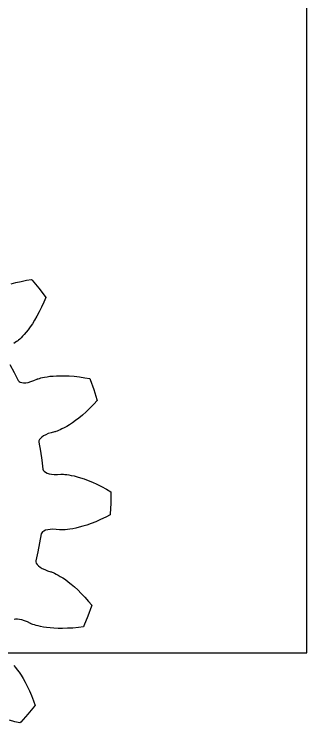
# Model space of a CAD drawing. Header units: inches. Extents: x -25 to 101, y -52 to 39.
# Drawn here: x 73.9 to 95, y -45 to 6 of the extents above; entities that cross this region are included whole.
import ezdxf

# ---------------------------------------------------------------- set-up
doc = ezdxf.new("R2010")
doc.units = ezdxf.units.IN
doc.header["$MEASUREMENT"] = 0
doc.layers.add('bottom', color=9, linetype='Continuous')
doc.layers.add('last gear', color=6, linetype='Continuous')

msp = doc.modelspace()

# ---------------------------------------------------------------- linework, layer by layer
at = {"layer": 'bottom'}
msp.add_lwpolyline([(-15, 35), (-15, -40), (95, -40), (95, 35), (-10, 35)], close=True, dxfattribs=at)
at = {"layer": 'last gear', "extrusion": (-7.10299e-15, 1.85998e-16, -1), "elevation": -9}
for points in [[(-73.68169, -13.43831), (-74.02204, -13.34317), (-74.38957, -13.25413), (-74.78426, -13.17298), (-75.14741, -13.11144), (-75.19664, -13.16761), (-75.67756, -13.75292), (-76.13968, -14.35318), (-76.18334, -14.41378), (-76.04169, -14.75379), (-75.87383, -15.1201), (-75.7044, -15.45819), (-75.53513, -15.76841), (-75.36776, -16.05121), (-75.20397, -16.30714), (-75.04543, -16.5368), (-74.89375, -16.74091), (-74.75049, -16.92024), (-74.6172, -17.07566), (-74.49533, -17.2081), (-74.38632, -17.31858), (-74.29152, -17.40817), (-74.21224, -17.47801), (-74.14973, -17.52933), (-74.10514, -17.5634), (-74.07959, -17.58154), (-74.07412, -17.58515), (-74.06462, -17.59094), (-73.8573, -17.72802)], [(-73.57847, -19.23141), (-73.89583, -19.81591), (-74.18583, -20.39757), (-74.24646, -20.46171), (-74.33209, -20.5108), (-74.44169, -20.5432), (-74.57419, -20.5573), (-74.72841, -20.55157), (-74.9031, -20.52452), (-75.09695, -20.47474), (-75.30854, -20.40088), (-75.53642, -20.30166), (-75.54644, -20.29685), (-75.55246, -20.29422), (-75.58159, -20.28268), (-75.63444, -20.26384), (-75.71153, -20.23936), (-75.81329, -20.21091), (-75.94005, -20.1802), (-76.09208, -20.14894), (-76.26952, -20.11887), (-76.47247, -20.09173), (-76.70089, -20.06926), (-76.95468, -20.05321), (-77.23365, -20.04533), (-77.53749, -20.04735), (-77.86582, -20.06101), (-78.21818, -20.08801), (-78.59401, -20.13004), (-78.99265, -20.18878), (-79.35495, -20.25515), (-79.38199, -20.32478), (-79.63373, -21.03927), (-79.86267, -21.76139), (-79.88298, -21.83327), (-79.63358, -22.10431), (-79.35056, -22.39113), (-79.07571, -22.65088), (-78.81055, -22.8845), (-78.55655, -23.093), (-78.31511, -23.27747), (-78.08757, -23.43906), (-77.87523, -23.57898), (-77.67928, -23.6985), (-77.50086, -23.79896), (-77.34105, -23.88173), (-77.20083, -23.94826), (-77.08111, -24.00002), (-76.98272, -24.03854), (-76.90642, -24.06539), (-76.85288, -24.08215), (-76.82266, -24.09046), (-76.81628, -24.09198), (-76.80538, -24.09417), (-76.56367, -24.15207), (-76.35024, -24.22043), (-76.16547, -24.29733), (-76.00967, -24.38086), (-75.88305, -24.4691), (-75.78572, -24.5601), (-75.71769, -24.65193), (-75.67885, -24.74266), (-75.66903, -24.83038), (-75.78747, -25.46944), (-75.88578, -26.12723), (-75.95935, -26.773), (-75.99439, -26.85401), (-76.05806, -26.92942), (-76.14997, -26.99735), (-76.26966, -27.05592), (-76.41654, -27.10328), (-76.58995, -27.13761), (-76.78913, -27.15713), (-77.01323, -27.1601), (-77.2613, -27.1448), (-77.27236, -27.14371), (-77.27891, -27.14329), (-77.31023, -27.14241), (-77.36634, -27.14278), (-77.44716, -27.14614), (-77.5525, -27.15422), (-77.68213, -27.16871), (-77.83567, -27.19134), (-78.01271, -27.22377), (-78.2127, -27.26768), (-78.43503, -27.32469), (-78.679, -27.39641), (-78.94384, -27.48441), (-79.22866, -27.59023), (-79.53253, -27.71536), (-79.8544, -27.86125), (-80.19319, -28.02929), (-80.54769, -28.22082), (-80.86544, -28.40711), (-80.86704, -28.48178), (-80.85923, -29.23929), (-80.82739, -29.99616), (-80.82188, -30.07065), (-80.49482, -30.24005), (-80.13077, -30.41277), (-79.78366, -30.56285), (-79.45459, -30.69169), (-79.14459, -30.80074), (-78.85462, -30.89151), (-78.58554, -30.96554), (-78.33815, -31.02439), (-78.11314, -31.06969), (-77.91112, -31.10307), (-77.73264, -31.12619), (-77.57812, -31.14075), (-77.44791, -31.14844), (-77.34229, -31.15099), (-77.2614, -31.15011), (-77.20536, -31.14755), (-77.17412, -31.14503), (-77.16761, -31.14427), (-77.15661, -31.14261), (-76.90968, -31.11435), (-76.68574, -31.10558), (-76.48581, -31.11465), (-76.31084, -31.13986), (-76.16168, -31.17946), (-76.03909, -31.23169), (-75.94375, -31.29471), (-75.87623, -31.36669), (-75.83699, -31.44576), (-75.72972, -32.08679), (-75.59712, -32.73853), (-75.44539, -33.37052), (-75.45062, -33.45863), (-75.48465, -33.55127), (-75.54779, -33.64654), (-75.64022, -33.74251), (-75.76205, -33.83725), (-75.91326, -33.92882), (-76.09375, -34.01529), (-76.30332, -34.09472), (-76.54166, -34.16519), (-76.55243, -34.16795), (-76.55872, -34.1698), (-76.58846, -34.17968), (-76.64106, -34.19922), (-76.71585, -34.23002), (-76.81208, -34.27364), (-76.92893, -34.3316), (-77.06548, -34.40537), (-77.22074, -34.4964), (-77.39365, -34.60605), (-77.58308, -34.73567), (-77.78781, -34.88651), (-78.00658, -35.05978), (-78.23803, -35.25664), (-78.48077, -35.47815), (-78.73334, -35.72533), (-78.99422, -35.9991), (-79.26184, -36.30034), (-79.49671, -36.58407), (-79.47268, -36.65478), (-79.20625, -37.36393), (-78.91747, -38.06427), (-78.88682, -38.13238), (-78.52154, -38.1797), (-78.12037, -38.2175), (-77.74286, -38.2398), (-77.38957, -38.24833), (-77.06097, -38.24478), (-76.75744, -38.2309), (-76.47927, -38.20843), (-76.22667, -38.17912), (-75.99973, -38.14473), (-75.79849, -38.107), (-75.62286, -38.06768), (-75.47268, -38.02851), (-75.34769, -37.99121), (-75.24757, -37.95747), (-75.17186, -37.92899), (-75.12007, -37.90741), (-75.09158, -37.89436), (-75.08572, -37.89142), (-75.07596, -37.88609), (-74.85358, -37.77508), (-74.64614, -37.69025), (-74.45517, -37.63039), (-74.28213, -37.59424), (-74.12842, -37.58044), (-73.99537, -37.58759), (-73.88422, -37.61421)], [(-73.87439, -40.92092), (-73.98916, -41.05956), (-74.11414, -41.22174), (-74.24781, -41.40833), (-74.3886, -41.6201), (-74.53491, -41.85774), (-74.68507, -42.12189), (-74.83742, -42.41306), (-74.99021, -42.73172), (-75.14172, -43.07821), (-75.29018, -43.45281), (-75.41384, -43.79976), (-75.36707, -43.85799), (-74.87417, -44.43325), (-74.36327, -44.99258), (-74.31117, -45.0461), (-73.95174, -44.96564), (-73.56184, -44.86394)]]:
    msp.add_lwpolyline(points, dxfattribs=at)

doc.saveas('drawing.dxf')
